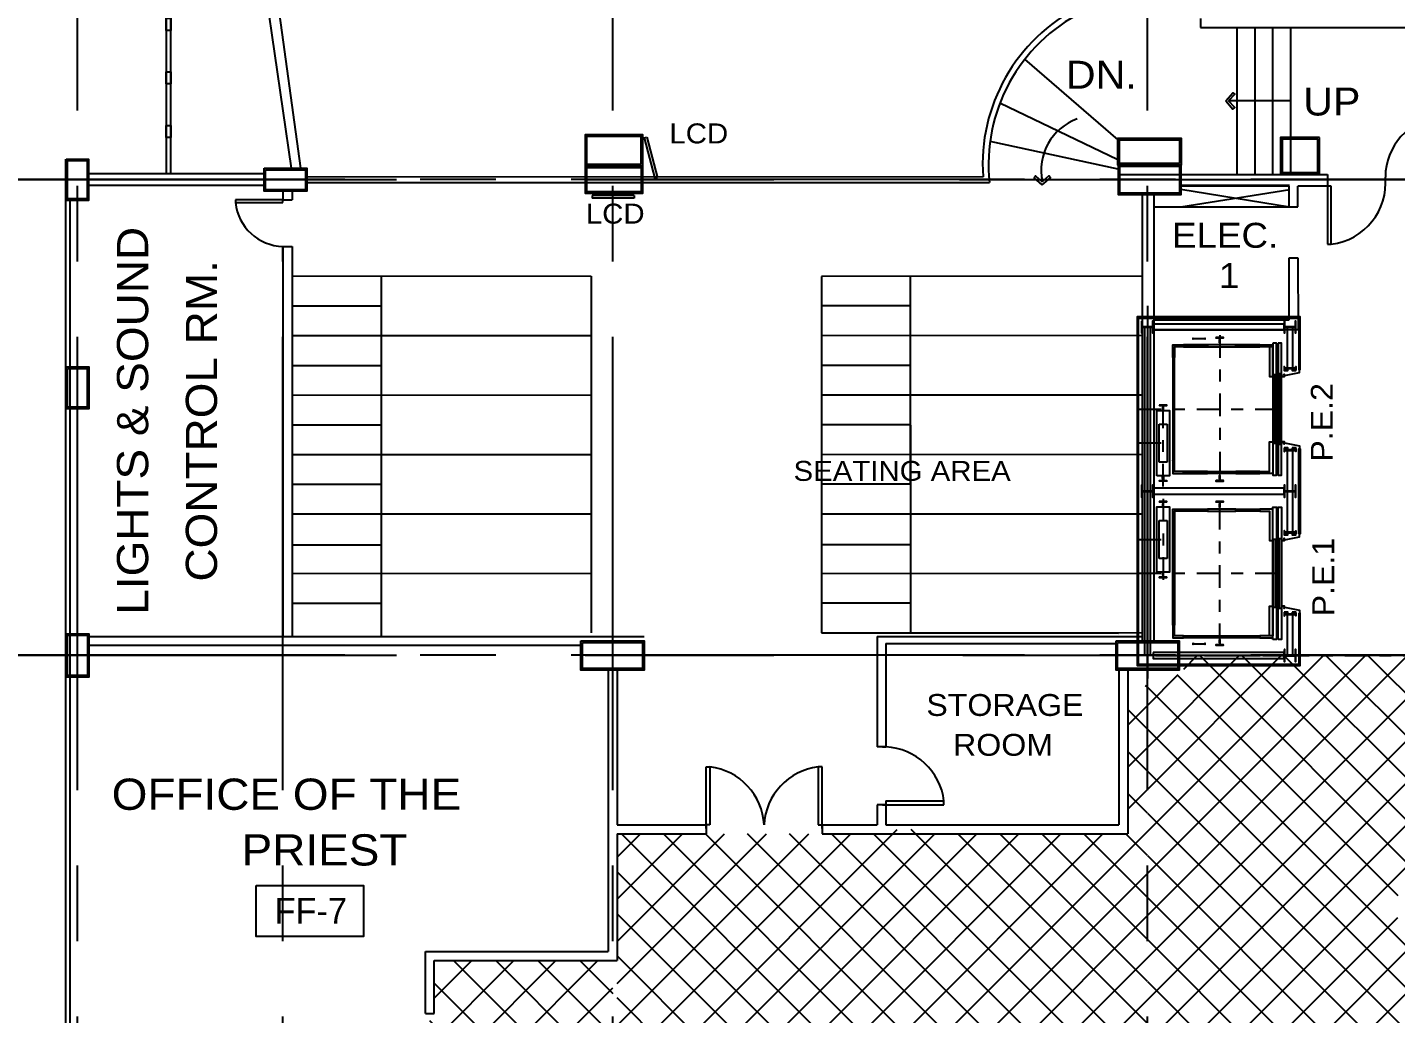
# Model space of a CAD drawing. Header units: millimetres. Extents: x 2148 to 2681, y 758 to 986.
# Drawn here: x 2395.38 to 2406.89, y 943.96 to 952.25 of the extents above; entities that cross this region are included whole.
import ezdxf

# ---------------------------------------------------------------- set-up
doc = ezdxf.new("R2010")
doc.units = ezdxf.units.MM
doc.linetypes.add('ACAD_ISO02W100', pattern=[15, 12, -3])
doc.linetypes.add('CENTER2', pattern=[28.575, 19.05, -3.175, 3.175, -3.175])
for name, color, linetype in [('4', 4, 'Continuous'), ('ar elev', 2, 'Continuous'), ('cladding', 2, 'Continuous'), ('COLUMN', 7, 'Continuous'), ('D', 1, 'Continuous'), ('DR', 7, 'Continuous'), ('ELAYOUT', 4, 'Continuous'), ('FIXTURE', 1, 'Continuous'), ('HATCH', 8, 'Continuous'), ('S-COLS', 6, 'Continuous'), ('S_GRID LINES', 252, 'Continuous')]:
    doc.layers.add(name, color=color, linetype=linetype)
doc.styles.add('MMTX$0$ESMX$0$X-OPTA1D', font='x-opta1d')
pattern_1 = [(135, (82133.1097, 3047.26358), (-0.1767766953, -0.1767766953), []), (225, (82133.1097, 3047.26358), (0.1767766953, -0.1767766953), [])]

# ---------------------------------------------------------------- blocks, each defined once
blk = doc.blocks.new('elevf')
at = {"layer": 'ar elev', "color": 8, "linetype": 'CENTER2', "ltscale": 0.01}
for p, q in [((-79971.643, -1903.414), (-79971.643, -1904.641)), ((-79971.358, -1903.414), (-79971.358, -1903.699)), ((-79970.547, -1903.414), (-79970.547, -1903.699)), ((-79970.263, -1903.414), (-79970.263, -1904.641)), ((-79971.018, -1903.621), (-79971.725, -1903.621)), ((-79970.913, -1903.621), (-79970.198, -1903.621)), ((-79972.256, -1904.098), (-79971.031, -1904.098)), ((-79969.64, -1904.098), (-79970.893, -1904.098))]:
    blk.add_line(p, q, dxfattribs=at)
at = {"layer": 'ar elev', "color": 8}
for p, q in [((-79972.228, -1903.873), (-79972.244, -1903.873)), ((-79972.236, -1903.871), (-79972.238, -1903.872)), ((-79972.238, -1903.872), (-79972.238, -1903.875)), ((-79972.238, -1903.875), (-79972.234, -1903.875)), ((-79972.236, -1903.865), (-79972.236, -1903.981)), ((-79972.234, -1903.872), (-79972.236, -1903.871)), ((-79972.234, -1903.873), (-79972.234, -1903.872)), ((-79972.234, -1903.875), (-79972.234, -1903.873)), ((-79969.663, -1903.873), (-79969.677, -1903.873)), ((-79969.67, -1903.871), (-79969.672, -1903.872)), ((-79969.672, -1903.872), (-79969.672, -1903.875)), ((-79969.672, -1903.875), (-79969.669, -1903.875)), ((-79969.67, -1903.865), (-79969.67, -1903.981)), ((-79969.669, -1903.872), (-79969.67, -1903.871)), ((-79969.668, -1903.873), (-79969.669, -1903.872)), ((-79969.669, -1903.875), (-79969.668, -1903.873)), ((-79972.228, -1903.973), (-79972.244, -1903.973)), ((-79972.236, -1903.971), (-79972.238, -1903.971)), ((-79972.238, -1903.971), (-79972.238, -1903.974)), ((-79972.238, -1903.974), (-79972.236, -1903.975)), ((-79972.234, -1903.971), (-79972.236, -1903.971)), ((-79972.236, -1903.975), (-79972.234, -1903.974)), ((-79972.234, -1903.973), (-79972.234, -1903.971)), ((-79972.234, -1903.974), (-79972.234, -1903.973)), ((-79969.663, -1903.973), (-79969.677, -1903.973)), ((-79969.67, -1903.971), (-79969.672, -1903.971)), ((-79969.672, -1903.971), (-79969.672, -1903.974)), ((-79969.672, -1903.974), (-79969.67, -1903.975)), ((-79969.669, -1903.971), (-79969.67, -1903.971)), ((-79969.67, -1903.975), (-79969.669, -1903.974)), ((-79969.668, -1903.973), (-79969.669, -1903.971)), ((-79969.669, -1903.974), (-79969.668, -1903.973))]:
    blk.add_line(p, q, dxfattribs=at)
at = {"layer": 'ar elev'}
for points in [[(-79971.977, -1904.763), (-79972.409, -1904.763), (-79972.409, -1903.414), (-79969.497, -1903.414), (-79969.497, -1904.763), (-79969.929, -1904.763), (-79969.929, -1904.774), (-79969.487, -1904.774), (-79969.487, -1903.404), (-79972.419, -1903.404), (-79972.419, -1904.774), (-79971.977, -1904.774)], [(-79970.944, -1903.445), (-79970.903, -1903.445), (-79970.903, -1903.439), (-79971.003, -1903.439), (-79971.003, -1903.445), (-79970.961, -1903.445), (-79970.958, -1903.446), (-79970.956, -1903.448), (-79970.955, -1903.451), (-79970.955, -1903.526), (-79970.956, -1903.529), (-79970.958, -1903.532), (-79970.961, -1903.533), (-79971.003, -1903.533), (-79971.003, -1903.539), (-79970.903, -1903.539), (-79970.903, -1903.533), (-79970.944, -1903.533), (-79970.948, -1903.532), (-79970.95, -1903.529), (-79970.951, -1903.526), (-79970.951, -1903.451), (-79970.95, -1903.448), (-79970.948, -1903.446)], [(-79970.95, -1903.529), (-79970.951, -1903.526), (-79970.951, -1903.451), (-79970.95, -1903.448), (-79970.948, -1903.446), (-79970.944, -1903.445), (-79970.903, -1903.445), (-79970.903, -1903.439), (-79971.003, -1903.439), (-79971.003, -1903.445), (-79970.961, -1903.445), (-79970.958, -1903.446), (-79970.956, -1903.448), (-79970.955, -1903.451), (-79970.955, -1903.526), (-79970.956, -1903.529), (-79970.958, -1903.532), (-79970.961, -1903.533), (-79971.003, -1903.533), (-79971.003, -1903.539), (-79970.903, -1903.539), (-79970.903, -1903.533), (-79970.944, -1903.533), (-79970.948, -1903.532)], [(-79969.522, -1903.439), (-79969.622, -1903.439), (-79969.622, -1903.445), (-79969.581, -1903.445), (-79969.578, -1903.446), (-79969.575, -1903.448), (-79969.574, -1903.451), (-79969.574, -1903.526), (-79969.575, -1903.529), (-79969.578, -1903.532), (-79969.581, -1903.533), (-79969.622, -1903.533), (-79969.622, -1903.539), (-79969.522, -1903.539), (-79969.522, -1903.533), (-79969.564, -1903.533), (-79969.567, -1903.532), (-79969.569, -1903.529), (-79969.571, -1903.526), (-79969.571, -1903.451), (-79969.569, -1903.448), (-79969.567, -1903.446), (-79969.564, -1903.445), (-79969.522, -1903.445)], [(-79971.633, -1903.569), (-79971.084, -1903.569), (-79971.084, -1903.674), (-79971.633, -1903.674)], [(-79970.823, -1903.569), (-79970.273, -1903.569), (-79970.273, -1903.674), (-79970.823, -1903.674)], [(-79971.212, -1903.702), (-79971.208, -1903.702), (-79971.208, -1903.702), (-79971.212, -1903.702)], [(-79970.695, -1903.702), (-79970.698, -1903.702), (-79970.698, -1903.702), (-79970.695, -1903.702)], [(-79972.184, -1903.995), (-79972.168, -1903.995), (-79972.168, -1904.233), (-79972.184, -1904.233)], [(-79971.103, -1903.995), (-79971.119, -1903.995), (-79971.119, -1904.233), (-79971.103, -1904.233)], [(-79970.803, -1903.995), (-79970.787, -1903.995), (-79970.787, -1904.233), (-79970.803, -1904.233)], [(-79969.723, -1903.995), (-79969.738, -1903.995), (-79969.738, -1904.233), (-79969.723, -1904.233)], [(-79972.168, -1904.434), (-79972.184, -1904.434), (-79972.184, -1904.544), (-79972.168, -1904.544)], [(-79969.738, -1904.434), (-79969.723, -1904.434), (-79969.723, -1904.544), (-79969.738, -1904.544)], [(-79972.199, -1904.544), (-79971.088, -1904.544), (-79971.088, -1904.574), (-79972.199, -1904.574)], [(-79972.168, -1904.516), (-79971.919, -1904.516), (-79971.919, -1904.544), (-79972.168, -1904.544)], [(-79971.931, -1904.546), (-79971.356, -1904.546), (-79971.356, -1904.563), (-79971.931, -1904.563)], [(-79969.708, -1904.544), (-79970.818, -1904.544), (-79970.818, -1904.574), (-79969.708, -1904.574)], [(-79969.975, -1904.546), (-79970.55, -1904.546), (-79970.55, -1904.563), (-79969.975, -1904.563)], [(-79969.738, -1904.516), (-79969.988, -1904.516), (-79969.988, -1904.544), (-79969.738, -1904.544)], [(-79972.284, -1904.639), (-79972.384, -1904.639), (-79972.384, -1904.645), (-79972.343, -1904.645), (-79972.339, -1904.646), (-79972.337, -1904.648), (-79972.336, -1904.651), (-79972.336, -1904.726), (-79972.337, -1904.73), (-79972.339, -1904.732), (-79972.343, -1904.733), (-79972.384, -1904.733), (-79972.384, -1904.738), (-79972.284, -1904.738), (-79972.284, -1904.733), (-79972.326, -1904.733), (-79972.329, -1904.732), (-79972.331, -1904.73), (-79972.332, -1904.726), (-79972.332, -1904.651), (-79972.331, -1904.648), (-79972.329, -1904.646), (-79972.326, -1904.645), (-79972.284, -1904.645)], [(-79971.969, -1904.639), (-79972.001, -1904.639), (-79972.001, -1904.639), (-79972.001, -1904.641), (-79971.999, -1904.642), (-79971.976, -1904.642), (-79971.972, -1904.643), (-79971.972, -1904.646), (-79971.972, -1904.669), (-79971.971, -1904.671), (-79971.969, -1904.671), (-79971.969, -1904.671)], [(-79971.985, -1904.642), (-79971.99, -1904.642), (-79971.99, -1904.736), (-79971.985, -1904.736)], [(-79971.939, -1904.598), (-79971.349, -1904.598), (-79971.349, -1904.614), (-79971.939, -1904.614)], [(-79971.92, -1904.616), (-79971.934, -1904.616), (-79971.936, -1904.617), (-79971.936, -1904.618), (-79971.936, -1904.621), (-79971.935, -1904.621), (-79971.935, -1904.618), (-79971.919, -1904.618), (-79971.919, -1904.64), (-79971.935, -1904.64), (-79971.935, -1904.636), (-79971.936, -1904.636), (-79971.936, -1904.639), (-79971.936, -1904.641), (-79971.934, -1904.641), (-79971.92, -1904.641), (-79971.919, -1904.641), (-79971.919, -1904.639), (-79971.919, -1904.618), (-79971.919, -1904.617)], [(-79971.351, -1904.617), (-79971.353, -1904.616), (-79971.367, -1904.616), (-79971.368, -1904.617), (-79971.368, -1904.618), (-79971.368, -1904.639), (-79971.368, -1904.641), (-79971.367, -1904.641), (-79971.353, -1904.641), (-79971.351, -1904.641), (-79971.351, -1904.636), (-79971.352, -1904.636), (-79971.352, -1904.64), (-79971.368, -1904.64), (-79971.368, -1904.618), (-79971.352, -1904.618), (-79971.352, -1904.621), (-79971.351, -1904.621)], [(-79971.286, -1904.639), (-79971.286, -1904.639), (-79971.318, -1904.639), (-79971.318, -1904.671), (-79971.318, -1904.671), (-79971.316, -1904.671), (-79971.315, -1904.669), (-79971.315, -1904.646), (-79971.314, -1904.643), (-79971.311, -1904.642), (-79971.288, -1904.642), (-79971.286, -1904.641)], [(-79971.297, -1904.642), (-79971.302, -1904.642), (-79971.302, -1904.736), (-79971.297, -1904.736)], [(-79970.944, -1904.645), (-79970.903, -1904.645), (-79970.903, -1904.639), (-79971.003, -1904.639), (-79971.003, -1904.645), (-79970.961, -1904.645), (-79970.958, -1904.646), (-79970.956, -1904.648), (-79970.955, -1904.651), (-79970.955, -1904.726), (-79970.956, -1904.73), (-79970.958, -1904.732), (-79970.961, -1904.733), (-79971.003, -1904.733), (-79971.003, -1904.738), (-79970.903, -1904.738), (-79970.903, -1904.733), (-79970.944, -1904.733), (-79970.948, -1904.732), (-79970.95, -1904.73), (-79970.951, -1904.726), (-79970.951, -1904.651), (-79970.95, -1904.648), (-79970.948, -1904.646)], [(-79970.588, -1904.639), (-79970.62, -1904.639), (-79970.62, -1904.639), (-79970.62, -1904.641), (-79970.618, -1904.642), (-79970.595, -1904.642), (-79970.592, -1904.643), (-79970.59, -1904.646), (-79970.59, -1904.669), (-79970.59, -1904.671), (-79970.589, -1904.671), (-79970.588, -1904.671)], [(-79970.604, -1904.642), (-79970.609, -1904.642), (-79970.609, -1904.736), (-79970.604, -1904.736)], [(-79969.967, -1904.598), (-79970.558, -1904.598), (-79970.558, -1904.614), (-79969.967, -1904.614)], [(-79970.537, -1904.618), (-79970.539, -1904.616), (-79970.554, -1904.616), (-79970.555, -1904.618), (-79970.555, -1904.621), (-79970.554, -1904.621), (-79970.554, -1904.618), (-79970.539, -1904.618), (-79970.539, -1904.64), (-79970.554, -1904.64), (-79970.554, -1904.636), (-79970.555, -1904.636), (-79970.555, -1904.639), (-79970.554, -1904.641), (-79970.554, -1904.641), (-79970.539, -1904.641), (-79970.538, -1904.641), (-79970.537, -1904.639)], [(-79969.97, -1904.617), (-79969.972, -1904.616), (-79969.986, -1904.616), (-79969.988, -1904.617), (-79969.988, -1904.618), (-79969.988, -1904.639), (-79969.988, -1904.641), (-79969.986, -1904.641), (-79969.972, -1904.641), (-79969.97, -1904.641), (-79969.97, -1904.636), (-79969.971, -1904.636), (-79969.971, -1904.64), (-79969.987, -1904.64), (-79969.987, -1904.618), (-79969.971, -1904.618), (-79969.971, -1904.621), (-79969.97, -1904.621)], [(-79969.931, -1904.642), (-79969.907, -1904.642), (-79969.906, -1904.641), (-79969.905, -1904.639), (-79969.905, -1904.639), (-79969.938, -1904.639), (-79969.938, -1904.671), (-79969.937, -1904.671), (-79969.935, -1904.671), (-79969.935, -1904.669), (-79969.935, -1904.646), (-79969.933, -1904.643)], [(-79969.917, -1904.642), (-79969.921, -1904.642), (-79969.921, -1904.736), (-79969.917, -1904.736)], [(-79969.522, -1904.639), (-79969.622, -1904.639), (-79969.622, -1904.645), (-79969.581, -1904.645), (-79969.578, -1904.646), (-79969.575, -1904.648), (-79969.574, -1904.651), (-79969.574, -1904.726), (-79969.575, -1904.73), (-79969.578, -1904.732), (-79969.581, -1904.733), (-79969.622, -1904.733), (-79969.622, -1904.738), (-79969.522, -1904.738), (-79969.522, -1904.733), (-79969.564, -1904.733), (-79969.567, -1904.732), (-79969.569, -1904.73), (-79969.571, -1904.726), (-79969.571, -1904.651), (-79969.569, -1904.648), (-79969.567, -1904.646), (-79969.564, -1904.645), (-79969.522, -1904.645)], [(-79971.969, -1904.706), (-79971.971, -1904.706), (-79971.972, -1904.708), (-79971.972, -1904.731), (-79971.972, -1904.735), (-79971.976, -1904.736), (-79972.001, -1904.736), (-79972.001, -1904.738), (-79972.001, -1904.738), (-79971.969, -1904.738)], [(-79971.314, -1904.735), (-79971.315, -1904.731), (-79971.315, -1904.708), (-79971.316, -1904.706), (-79971.318, -1904.706), (-79971.318, -1904.706), (-79971.318, -1904.738), (-79971.286, -1904.738), (-79971.286, -1904.738), (-79971.286, -1904.736), (-79971.288, -1904.736), (-79971.311, -1904.736)], [(-79971.31, -1904.763), (-79970.596, -1904.763), (-79970.596, -1904.774), (-79971.31, -1904.774)], [(-79970.588, -1904.706), (-79970.59, -1904.706), (-79970.59, -1904.731), (-79970.592, -1904.735), (-79970.595, -1904.736), (-79970.62, -1904.736), (-79970.62, -1904.738), (-79970.588, -1904.738)], [(-79969.935, -1904.731), (-79969.935, -1904.708), (-79969.935, -1904.706), (-79969.937, -1904.706), (-79969.938, -1904.706), (-79969.938, -1904.738), (-79969.905, -1904.738), (-79969.905, -1904.738), (-79969.906, -1904.736), (-79969.907, -1904.736), (-79969.931, -1904.736), (-79969.933, -1904.735)]]:
    blk.add_lwpolyline(points, close=True, dxfattribs=at)
at = {"layer": 'ar elev', "color": 3}
for points in [[(-79972.309, -1903.539), (-79972.359, -1903.539), (-79972.359, -1904.639), (-79972.309, -1904.639)], [(-79970.955, -1903.464), (-79972.332, -1903.464), (-79972.332, -1903.514), (-79970.955, -1903.514)], [(-79970.928, -1903.539), (-79970.978, -1903.539), (-79970.978, -1904.639), (-79970.928, -1904.639)], [(-79969.574, -1903.464), (-79970.951, -1903.464), (-79970.951, -1903.514), (-79969.574, -1903.514)], [(-79969.547, -1903.539), (-79969.597, -1903.539), (-79969.597, -1904.639), (-79969.547, -1904.639)], [(-79971.99, -1904.664), (-79972.332, -1904.664), (-79972.332, -1904.713), (-79971.99, -1904.713)], [(-79970.955, -1904.664), (-79971.297, -1904.664), (-79971.297, -1904.713), (-79970.955, -1904.713)], [(-79970.609, -1904.664), (-79970.951, -1904.664), (-79970.951, -1904.713), (-79970.609, -1904.713)], [(-79969.574, -1904.664), (-79969.917, -1904.664), (-79969.917, -1904.713), (-79969.574, -1904.713)]]:
    blk.add_lwpolyline(points, close=True, dxfattribs=at)
at = {"layer": 'ar elev', "color": 8}
for points in [[(-79971.658, -1903.619), (-79971.669, -1903.619), (-79971.672, -1903.618), (-79971.672, -1903.616), (-79971.674, -1903.592), (-79971.675, -1903.59), (-79971.676, -1903.589), (-79971.678, -1903.589), (-79971.678, -1903.653), (-79971.676, -1903.653), (-79971.675, -1903.652), (-79971.674, -1903.651), (-79971.672, -1903.628), (-79971.672, -1903.625), (-79971.669, -1903.624), (-79971.658, -1903.624), (-79971.656, -1903.625), (-79971.634, -1903.625), (-79971.633, -1903.625), (-79971.633, -1903.618), (-79971.634, -1903.617), (-79971.656, -1903.617)], [(-79971.039, -1903.589), (-79971.041, -1903.589), (-79971.042, -1903.59), (-79971.043, -1903.592), (-79971.045, -1903.616), (-79971.046, -1903.618), (-79971.048, -1903.619), (-79971.059, -1903.619), (-79971.061, -1903.617), (-79971.083, -1903.617), (-79971.084, -1903.618), (-79971.084, -1903.625), (-79971.061, -1903.625), (-79971.059, -1903.624), (-79971.048, -1903.624), (-79971.046, -1903.625), (-79971.045, -1903.628), (-79971.043, -1903.651), (-79971.042, -1903.652), (-79971.041, -1903.653), (-79971.039, -1903.653)], [(-79970.867, -1903.589), (-79970.865, -1903.589), (-79970.864, -1903.59), (-79970.863, -1903.592), (-79970.862, -1903.616), (-79970.861, -1903.618), (-79970.858, -1903.619), (-79970.848, -1903.619), (-79970.845, -1903.617), (-79970.823, -1903.617), (-79970.823, -1903.618), (-79970.823, -1903.625), (-79970.823, -1903.625), (-79970.845, -1903.625), (-79970.848, -1903.624), (-79970.858, -1903.624), (-79970.861, -1903.625), (-79970.862, -1903.628), (-79970.863, -1903.651), (-79970.864, -1903.652), (-79970.865, -1903.653), (-79970.867, -1903.653)], [(-79970.229, -1903.589), (-79970.23, -1903.589), (-79970.232, -1903.59), (-79970.232, -1903.592), (-79970.233, -1903.616), (-79970.235, -1903.618), (-79970.237, -1903.619), (-79970.248, -1903.619), (-79970.25, -1903.617), (-79970.272, -1903.617), (-79970.273, -1903.618), (-79970.273, -1903.625), (-79970.272, -1903.625), (-79970.25, -1903.625), (-79970.248, -1903.624), (-79970.237, -1903.624), (-79970.235, -1903.625), (-79970.233, -1903.628), (-79970.232, -1903.651), (-79970.232, -1903.652), (-79970.23, -1903.653), (-79970.229, -1903.653)], [(-79972.078, -1903.702), (-79971.208, -1903.702), (-79971.208, -1903.716), (-79972.078, -1903.716)], [(-79972.078, -1903.706), (-79971.208, -1903.706), (-79971.208, -1903.712), (-79972.078, -1903.712)], [(-79969.828, -1903.702), (-79970.698, -1903.702), (-79970.698, -1903.716), (-79969.828, -1903.716)], [(-79969.828, -1903.706), (-79970.698, -1903.706), (-79970.698, -1903.712), (-79969.828, -1903.712)], [(-79972.184, -1903.794), (-79972.168, -1903.794), (-79972.168, -1903.995), (-79972.184, -1903.995)], [(-79972.179, -1903.794), (-79972.174, -1903.794), (-79972.174, -1903.995), (-79972.179, -1903.995)], [(-79971.119, -1903.794), (-79971.103, -1903.794), (-79971.103, -1903.995), (-79971.119, -1903.995)], [(-79971.113, -1903.794), (-79971.109, -1903.794), (-79971.109, -1903.995), (-79971.113, -1903.995)], [(-79970.787, -1903.794), (-79970.803, -1903.794), (-79970.803, -1903.995), (-79970.787, -1903.995)], [(-79970.793, -1903.794), (-79970.798, -1903.794), (-79970.798, -1903.995), (-79970.793, -1903.995)], [(-79969.723, -1903.794), (-79969.738, -1903.794), (-79969.738, -1903.995), (-79969.723, -1903.995)], [(-79969.727, -1903.794), (-79969.733, -1903.794), (-79969.733, -1903.995), (-79969.727, -1903.995)], [(-79972.203, -1904.094), (-79972.204, -1904.094), (-79972.226, -1904.094), (-79972.226, -1904.094), (-79972.228, -1904.095), (-79972.239, -1904.095), (-79972.241, -1904.094), (-79972.242, -1904.092), (-79972.244, -1904.068), (-79972.245, -1904.066), (-79972.248, -1904.066), (-79972.248, -1904.13), (-79972.246, -1904.13), (-79972.245, -1904.129), (-79972.244, -1904.128), (-79972.242, -1904.104), (-79972.241, -1904.102), (-79972.239, -1904.1), (-79972.228, -1904.1), (-79972.226, -1904.102), (-79972.218, -1904.102), (-79972.204, -1904.102), (-79972.203, -1904.102)], [(-79971.039, -1904.066), (-79971.041, -1904.066), (-79971.042, -1904.066), (-79971.043, -1904.068), (-79971.045, -1904.092), (-79971.046, -1904.094), (-79971.048, -1904.095), (-79971.059, -1904.095), (-79971.061, -1904.094), (-79971.069, -1904.094), (-79971.083, -1904.094), (-79971.084, -1904.094), (-79971.084, -1904.102), (-79971.083, -1904.102), (-79971.061, -1904.102), (-79971.059, -1904.1), (-79971.048, -1904.1), (-79971.046, -1904.102), (-79971.045, -1904.104), (-79971.043, -1904.128), (-79971.042, -1904.129), (-79971.041, -1904.13), (-79971.039, -1904.13)], [(-79970.863, -1904.068), (-79970.864, -1904.066), (-79970.867, -1904.066), (-79970.867, -1904.13), (-79970.865, -1904.13), (-79970.863, -1904.128), (-79970.862, -1904.104), (-79970.861, -1904.102), (-79970.858, -1904.1), (-79970.847, -1904.1), (-79970.845, -1904.102), (-79970.837, -1904.102), (-79970.823, -1904.102), (-79970.823, -1904.102), (-79970.823, -1904.094), (-79970.823, -1904.094), (-79970.845, -1904.094), (-79970.845, -1904.094), (-79970.847, -1904.095), (-79970.858, -1904.095), (-79970.861, -1904.094), (-79970.862, -1904.092)], [(-79969.659, -1904.066), (-79969.66, -1904.066), (-79969.662, -1904.066), (-79969.663, -1904.068), (-79969.663, -1904.092), (-79969.665, -1904.094), (-79969.667, -1904.095), (-79969.678, -1904.095), (-79969.68, -1904.094), (-79969.687, -1904.094), (-79969.702, -1904.094), (-79969.703, -1904.094), (-79969.703, -1904.102), (-79969.702, -1904.102), (-79969.68, -1904.102), (-79969.678, -1904.1), (-79969.667, -1904.1), (-79969.665, -1904.102), (-79969.663, -1904.104), (-79969.663, -1904.128), (-79969.662, -1904.129), (-79969.66, -1904.13), (-79969.659, -1904.13)], [(-79972.184, -1904.233), (-79972.168, -1904.233), (-79972.168, -1904.434), (-79972.184, -1904.434)], [(-79972.179, -1904.233), (-79972.174, -1904.233), (-79972.174, -1904.434), (-79972.179, -1904.434)], [(-79971.119, -1904.233), (-79971.103, -1904.233), (-79971.103, -1904.434), (-79971.119, -1904.434)], [(-79971.113, -1904.233), (-79971.109, -1904.233), (-79971.109, -1904.434), (-79971.113, -1904.434)], [(-79970.787, -1904.233), (-79970.803, -1904.233), (-79970.803, -1904.434), (-79970.787, -1904.434)], [(-79970.793, -1904.233), (-79970.798, -1904.233), (-79970.798, -1904.434), (-79970.793, -1904.434)], [(-79969.723, -1904.233), (-79969.738, -1904.233), (-79969.738, -1904.434), (-79969.723, -1904.434)], [(-79969.727, -1904.233), (-79969.733, -1904.233), (-79969.733, -1904.434), (-79969.727, -1904.434)]]:
    blk.add_lwpolyline(points, close=True, dxfattribs=at)
at = {"layer": 'ar elev', "linetype": 'ACAD_ISO02W100', "ltscale": 0.3}
for points in [[(-79971.519, -1903.589), (-79971.198, -1903.589), (-79971.198, -1903.655), (-79971.519, -1903.655)], [(-79970.708, -1903.589), (-79970.388, -1903.589), (-79970.388, -1903.655), (-79970.708, -1903.655)]]:
    blk.add_lwpolyline(points, close=True, dxfattribs=at)
at = {"layer": 'ar elev'}
for points in [[(-79972.078, -1903.716), (-79972.078, -1903.702), (-79972.184, -1903.702), (-79972.184, -1903.794), (-79972.168, -1903.794), (-79972.168, -1903.716), (-79972.078, -1903.716)], [(-79971.208, -1903.716), (-79971.208, -1903.702), (-79971.103, -1903.702), (-79971.103, -1903.794), (-79971.119, -1903.794), (-79971.119, -1903.716), (-79971.208, -1903.716)], [(-79970.698, -1903.716), (-79970.698, -1903.702), (-79970.803, -1903.702), (-79970.803, -1903.794), (-79970.787, -1903.794), (-79970.787, -1903.716), (-79970.698, -1903.716)], [(-79969.828, -1903.716), (-79969.828, -1903.702), (-79969.723, -1903.702), (-79969.723, -1903.794), (-79969.738, -1903.794), (-79969.738, -1903.716), (-79969.828, -1903.716)], [(-79971.103, -1904.434), (-79971.119, -1904.434), (-79971.119, -1904.516), (-79971.368, -1904.516), (-79971.368, -1904.544), (-79971.103, -1904.544), (-79971.103, -1904.434)], [(-79970.803, -1904.434), (-79970.787, -1904.434), (-79970.787, -1904.516), (-79970.538, -1904.516), (-79970.538, -1904.544), (-79970.803, -1904.544), (-79970.803, -1904.434)], [(-79972.199, -1904.589), (-79971.088, -1904.589), (-79971.088, -1904.616), (-79972.199, -1904.616), (-79972.199, -1904.589)], [(-79971.927, -1904.641), (-79971.952, -1904.769), (-79971.977, -1904.769)], [(-79971.36, -1904.641), (-79971.335, -1904.769), (-79971.31, -1904.769)], [(-79969.708, -1904.589), (-79970.818, -1904.589), (-79970.818, -1904.616), (-79969.708, -1904.616), (-79969.708, -1904.589)], [(-79970.547, -1904.641), (-79970.572, -1904.769), (-79970.596, -1904.769)], [(-79969.979, -1904.641), (-79969.954, -1904.769), (-79969.929, -1904.769)]]:
    blk.add_lwpolyline(points, dxfattribs=at)

msp = doc.modelspace()

# ---------------------------------------------------------------- hatches: boundary and pattern name
at = {"layer": 'D', "ltscale": 0.5}
h = msp.add_hatch(dxfattribs=at)
h.set_pattern_fill('NET', color=8, scale=2, angle=135, style=0)
h.set_pattern_definition(pattern_1)
h.paths.add_polyline_path([(2405.104493, 946.9688955), (2405.104493, 946.808821), (2404.7989709, 946.808821), (2404.7989709, 943.2060611), (2409.2989709, 943.2060611), (2409.2989709, 946.729311), (2409.2610615, 946.729311), (2409.2610615, 946.808821), (2408.998525, 946.808821), (2408.998525, 946.9688955)])
h.paths.add_polyline_path([(2407.8074366, 945.0870636), (2407.8074366, 944.6600317), (2406.9052778, 944.6600317), (2406.9052778, 945.0870636)], flags=16)
h.paths.add_polyline_path([(2406.9148672, 945.0368187), (2407.8122527, 945.0368187), (2407.8122527, 944.71376), (2406.9148672, 944.71376)], flags=24)
h = msp.add_hatch(dxfattribs=at)
h.set_pattern_fill('NET', color=8, scale=2, angle=135, style=0)
h.set_pattern_definition(pattern_1)
h.paths.add_polyline_path([(2404.558657, 943.2060611), (2404.558657, 943.209311), (2404.7989709, 943.209311), (2404.7989709, 946.7180513), (2404.633657, 946.7180513), (2404.633657, 945.469311), (2403.004268, 945.469311), (2403.004268, 945.506811), (2402.516768, 945.506811), (2402.516768, 945.469311), (2400.3401223, 945.469311), (2400.3401223, 944.0029867), (2400.3043609, 944.0029867), (2400.3043609, 943.5154867), (2400.3401223, 943.5154867), (2400.3401223, 943.2109359), (2400.538657, 943.2109359), (2400.538657, 943.2060611)])
h = msp.add_hatch(dxfattribs=at)
h.set_pattern_fill('NET', color=8, scale=2, angle=135, style=0)
h.set_pattern_definition(pattern_1)
h.paths.add_polyline_path([(2398.8027964, 944.4046517), (2398.8027964, 943.9580273), (2398.7652964, 943.9580273), (2398.7583417, 943.4705273), (2398.8027964, 943.4705273), (2398.8027964, 942.9868323), (2399.4005949, 942.9870945, -0.3655708591), (2399.8555896, 943.4744872), (2399.8880896, 943.4744872), (2399.8880896, 942.9873155), (2400.058657, 942.9874425), (2400.058657, 943.2109359), (2400.3043609, 943.2109359), (2400.3043609, 944.4046517)])

# ---------------------------------------------------------------- linework, layer by layer
at = {"ltscale": 0.5}
msp.add_lwpolyline([(2397.306198, 945.0344983), (2398.2083568, 945.0344983), (2398.2083568, 944.6074664), (2397.306198, 944.6074664)], close=True, dxfattribs=at)
at = {"layer": '4', "color": 4, "lineweight": -3, "ltscale": 0.05}
for p, q in [((2405.9908245, 950.9147757, 0), (2405.0833121, 950.9147757, 0)), ((2406.0658245, 950.7414592, 0), (2406.0658245, 950.9147757, 0)), ((2406.3127925, 950.9147757, 0), (2406.0658245, 950.9147757, 0)), ((2405.9908245, 950.7414592, 0), (2406.0658245, 950.7414592, 0)), ((2405.9908245, 950.3132565, 0), (2406.0658245, 950.3132565, 0)), ((2406.0658245, 950.3132565, 0), (2406.0676638, 949.7082809, 0))]:
    msp.add_line(p, q, dxfattribs=at)
at = {"layer": 'cladding'}
for p, q in [((2405.5522841, 952.2489351, 0), (2405.5522841, 951.0125515, 0)), ((2405.7022841, 952.2489351, 0), (2405.7022841, 951.0125515, 0)), ((2405.8522841, 952.2489351, 0), (2405.8522841, 951.0125515, 0)), ((2406.0022841, 952.2489351, 0), (2406.0022841, 951.0125515, 0)), ((2404.5523441, 951.3047321, 0), (2403.768853, 951.9823916, -0.0000001)), ((2404.5521302, 951.1375126, 0), (2403.5592703, 951.6132322, -0.0000001)), ((2400.5681797, 951.3212632, 0), (2400.5906308, 951.32719, 0)), ((2400.5681797, 951.3212632, 0), (2400.658359, 950.9796587, 0)), ((2400.5906308, 951.32719, 0), (2400.68081, 950.9855855, 0)), ((2404.5523441, 951.0574582, 0), (2403.4763773, 951.2899487, -0.0000001)), ((2400.658359, 950.9796587, 0), (2400.68081, 950.9855855, 0)), ((2400.6596625, 950.974721, 0), (2400.6597383, 950.9744337, 0)), ((2404.5523441, 950.9693114, 0), (2403.220209, 950.969311)), ((2397.5301806, 950.8730862, 0), (2397.5301806, 950.8015328, 0)), ((2397.6067547, 950.8730862, 0), (2397.6067547, 950.8015328, 0)), ((2397.5301806, 950.8015328, 0), (2397.1301806, 950.8015328, 0)), ((2397.1301806, 950.8015328, 0), (2397.1301806, 950.7765328, 0)), ((2397.1301806, 950.7765328, 0), (2397.5301806, 950.7765328, 0)), ((2397.5301806, 950.8015328, 0), (2397.6067547, 950.8015328, 0)), ((2397.5301806, 950.7765328, 0), (2397.5301806, 950.8015328, 0)), ((2400.1252643, 950.8380053, 0), (2400.1249671, 950.8380062, 0)), ((2400.1303711, 950.83799, 0), (2400.1303016, 950.8147699, 0)), ((2400.4836071, 950.8137121, 0), (2400.1303016, 950.8147699, 0)), ((2400.4836767, 950.8369322, 0), (2400.1303711, 950.83799, 0)), ((2400.4836767, 950.8369322, 0), (2400.4836071, 950.8137121, 0)), ((2397.5301806, 950.4067511, 0), (2397.5301806, 947.129801)), ((2397.5301806, 950.4067511, 0), (2397.6067547, 950.4067511, 0)), ((2397.6067547, 950.4067511, 0), (2397.6067547, 947.129801))]:
    msp.add_line(p, q, dxfattribs=at)
at = {"layer": 'cladding', "elevation": 0}
for points in [[(2396.5472443, 952.2248626), (2396.5472443, 952.3265274), (2396.5863547, 952.3265274), (2396.5863547, 952.2248626)], [(2396.5472443, 951.7748626), (2396.5472443, 951.8765274), (2396.5863547, 951.8765274), (2396.5863547, 951.7748626)], [(2396.5472443, 951.3248626), (2396.5472443, 951.4265274), (2396.5863547, 951.4265274), (2396.5863547, 951.3248626)]]:
    msp.add_lwpolyline(points, close=True, dxfattribs=at)
at = {"layer": 'COLUMN', "color": 4, "lineweight": -3, "ltscale": 0.05}
for p, q in [((2397.3362583, 952.8662554, 0), (2397.5989973, 951.0655357, 0)), ((2397.4545421, 952.6868083, 0), (2397.6768818, 951.0655357, 0)), ((2397.3715957, 951.0175602, 0), (2395.8962415, 951.0175602, 0)), ((2397.3715957, 950.9199736, 0), (2395.8962415, 950.9199736, 0))]:
    msp.add_line(p, q, dxfattribs=at)
at = {"layer": 'COLUMN'}
msp.add_line((2405.9934261, 950.9205764, 0), (2405.0816294, 950.9205764, 0), dxfattribs=at)
at = {"layer": 'COLUMN', "color": 2, "lineweight": -3, "ltscale": 0.05}
msp.add_line((2404.7989709, 949.9085189, 0), (2404.7989709, 946.7770066, 0), dxfattribs=at)
at = {"layer": 'COLUMN', "color": 4, "lineweight": -3, "ltscale": 0.05, "elevation": 0}
for points in [[(2395.7067765, 951.1435455), (2395.8962415, 951.1435455), (2395.8962415, 950.7950765), (2395.7067765, 950.7950765)], [(2400.073016, 951.084681), (2400.554581, 951.084681), (2400.554581, 950.853941), (2400.073016, 950.853941)], [(2397.3715957, 951.0655357), (2397.7311137, 951.0655357), (2397.7311137, 950.8730862), (2397.3715957, 950.8730862)], [(2395.7063872, 949.3953128), (2395.8966142, 949.3953128), (2395.8966142, 949.0437958), (2395.7063872, 949.0437958)], [(2395.7045222, 947.1515465), (2395.8984957, 947.1515465), (2395.8984957, 946.7870755), (2395.7045222, 946.7870755)], [(2400.036025, 947.092301), (2400.566993, 947.092301), (2400.566993, 946.846321), (2400.036025, 946.846321)], [(2404.536025, 947.092301), (2405.066993, 947.092301), (2405.066993, 946.846321), (2404.536025, 946.846321)]]:
    msp.add_lwpolyline(points, close=True, dxfattribs=at)
at = {"layer": 'COLUMN', "color": 2, "lineweight": -3, "ltscale": 0.05, "elevation": 0}
for points in [[(2395.7192765, 951.1310455), (2395.8837415, 951.1310455), (2395.8837415, 950.8075765), (2395.7192765, 950.8075765)], [(2397.3840957, 951.0530357), (2397.7186137, 951.0530357), (2397.7186137, 950.8855862), (2397.3840957, 950.8855862)], [(2400.085516, 951.072181), (2400.542081, 951.072181), (2400.542081, 950.866441), (2400.085516, 950.866441)], [(2395.7188872, 949.3828128), (2395.8841142, 949.3828128), (2395.8841142, 949.0562958), (2395.7188872, 949.0562958)], [(2395.7170222, 947.1390465), (2395.8859957, 947.1390465), (2395.8859957, 946.7995755), (2395.7170222, 946.7995755)], [(2400.048525, 947.079801), (2400.554493, 947.079801), (2400.554493, 946.858821), (2400.048525, 946.858821)], [(2404.548525, 947.079801), (2405.054493, 947.079801), (2405.054493, 946.858821), (2404.548525, 946.858821)]]:
    msp.add_lwpolyline(points, close=True, dxfattribs=at)
at = {"layer": 'COLUMN', "color": 4, "lineweight": -3, "ltscale": 0.05, "elevation": 0}
msp.add_lwpolyline([(2404.5523441, 951.0923014), (2404.5523441, 950.8463214), (2405.0833121, 950.8463214), (2405.0833121, 951.0923014), (2404.5523441, 951.0923014)], dxfattribs=at)
at = {"layer": 'D', "ltscale": 0.5}
for p, q in [((2405.9684298, 952.2489351, 0), (2405.9684298, 952.2503508, 0)), ((2406.4184298, 952.2489351, 0), (2406.4184298, 952.2503508, 0)), ((2406.8684298, 952.2489351, 0), (2406.8684298, 952.2503508, 0)), ((2397.7311137, 950.9971908, 0), (2403.4170805, 950.9946624, -0.0000001)), ((2397.7311137, 950.9471908, 0), (2403.4717075, 950.9446381, -0.0000001)), ((2397.6067547, 950.1602021), (2400.122682, 950.1591216)), ((2398.3551023, 950.1597562, 0), (2398.3551023, 947.6298549, 0)), ((2400.122682, 950.1589601, 0), (2400.1212492, 947.1587346, 0)), ((2402.0589954, 950.1570139, 0), (2402.0578015, 947.1583764, 0)), ((2404.7543852, 950.1583759, 0), (2402.0589954, 950.1570139, 0)), ((2402.8058537, 950.1567653, 0), (2402.8070466, 947.6587346, 0)), ((2404.7541464, 950.1583757, 0), (2404.7541464, 947.1587339, 0)), ((2397.6067547, 949.9086867, 0), (2398.3551023, 949.9083731)), ((2402.8057334, 949.9086867, 0), (2402.0589954, 949.9083731, 0)), ((2397.6067547, 949.6602021, 0), (2400.1224433, 949.6591217, 0)), ((2398.3551023, 949.6597562, 0), (2398.3551023, 947.1298549, 0)), ((2404.7543852, 949.6583759, 0), (2402.0589954, 949.6570139, 0)), ((2402.8058537, 949.6567653, 0), (2402.8070466, 947.1587346, 0)), ((2397.6067547, 949.4086867), (2398.3551023, 949.4083731, 0)), ((2402.8057334, 949.4086867, 0), (2402.0589954, 949.4083731, 0)), ((2397.6067547, 949.1602021, 0), (2400.1222045, 949.1591218, 0)), ((2404.754624, 949.158376, 0), (2402.0589954, 949.1570139, 0)), ((2397.6062772, 948.9086869), (2398.3551023, 948.9083732, 0)), ((2402.806211, 948.9086869, 0), (2402.0589954, 948.9083732, 0)), ((2397.6067547, 948.6602021, 0), (2400.1219657, 948.659122, 0)), ((2404.7548627, 948.6583761, 0), (2402.0589954, 948.6570139, 0)), ((2397.6060386, 948.4090452, 0), (2398.3551023, 948.4087313, 0)), ((2402.8064496, 948.4090452, 0), (2402.0589954, 948.4087313, 0)), ((2397.6067547, 948.1602021, 0), (2400.121727, 948.1591221, 0)), ((2404.7551015, 948.1583762, 0), (2402.0589954, 948.1570139, 0)), ((2397.6057959, 947.9008968, 0), (2398.3551023, 947.9005828, 0)), ((2402.8066922, 947.9008968, 0), (2402.0589954, 947.9005828, 0)), ((2397.6067547, 947.6602022, 0), (2400.1214882, 947.6591222, 0)), ((2404.7553403, 947.6583763, 0), (2402.0589954, 947.6570139, 0)), ((2397.6067547, 947.4086867), (2398.3551023, 947.4083731, 0)), ((2402.8057334, 947.4086867, 0), (2402.0589954, 947.4083731, 0)), ((2400.3043609, 947.1590947, 0), (2400.3080883, 947.1587346, 0)), ((2402.0578015, 947.1583764, 0), (2404.5574632, 947.157108)), ((2404.7555789, 947.1587346, 0), (2402.0589954, 947.1573721, 0))]:
    msp.add_line(p, q, dxfattribs=at)
at = {"layer": 'DR', "ltscale": 10}
for p, q in [((2396.5513547, 951.0175602, 0), (2396.5488167, 961.9183614, 0)), ((2396.5863547, 951.0175602, 0), (2396.5863547, 961.8812272, 0)), ((2396.5513547, 951.0175602), (2396.5513547, 961.0247394, 0)), ((2396.5863547, 951.0175602), (2396.5863547, 960.9855002, 0)), ((2395.7038826, 943.234795), (2395.7038826, 951.1435455, 0)), ((2406.3127921, 950.9147757, 0), (2406.3127921, 950.4272757, 0)), ((2406.3452921, 950.9147757, 0), (2406.3127921, 950.9147757, 0)), ((2406.3452921, 950.4272757, 0), (2406.3452921, 950.9147757, 0)), ((2395.7415355, 943.234795, 0), (2395.7415355, 950.7950765, 0)), ((2404.8543852, 950.7414592, 0), (2405.9908245, 950.7414592, 0)), ((2406.3127921, 950.4272757, 0), (2406.3452921, 950.4272757, 0)), ((2401.0881911, 945.544311), (2401.0881911, 946.031811)), ((2401.0881911, 946.031811), (2401.1206911, 946.031811)), ((2401.1206911, 946.031811), (2401.1206911, 945.544311)), ((2402.0631911, 946.031811), (2402.0306911, 946.031811)), ((2402.0306911, 946.031811), (2402.0306911, 945.544311)), ((2402.0631911, 945.544311), (2402.0631911, 946.031811)), ((2402.6012214, 945.745822), (2403.0887214, 945.745822)), ((2402.6012214, 945.745822), (2402.6012214, 945.713322)), ((2402.6012214, 945.713322), (2403.0887214, 945.713322)), ((2403.0887214, 945.713322), (2403.0887214, 945.745822)), ((2401.1206911, 945.544311), (2401.0881911, 945.544311)), ((2402.0306911, 945.544311), (2402.0631911, 945.544311))]:
    msp.add_line(p, q, dxfattribs=at)
at = {"layer": 'ELAYOUT', "ltscale": 10}
for p, q in [((2405.2464739, 952.3253508, 0), (2405.2464739, 952.2503508, 0)), ((2405.2464739, 952.2503508, 0), (2407.5641587, 952.2503508, 0)), ((2405.5301807, 952.2503508, 0), (2405.5301807, 952.2503508, 0)), ((2405.9908245, 950.7414592, 0), (2405.9908245, 950.9147757, 0)), ((2404.7543852, 950.8463214), (2404.7543852, 947.092301, 0)), ((2404.8543852, 950.8463214), (2404.8543852, 947.092301, 0)), ((2405.9908245, 949.7926791, 0), (2405.9908245, 950.3132565, 0)), ((2406.0676703, 949.7082809, 0), (2404.8481468, 949.7082809, 0)), ((2395.7038826, 947.129801, 0), (2395.7045222, 947.129801, 0)), ((2395.8984957, 947.129801, 0), (2400.566993, 947.129801, 0)), ((2402.5262214, 947.129801, 0), (2402.5262214, 946.200822, 0)), ((2402.5262214, 947.129801, 0), (2404.7543852, 947.129801, 0)), ((2402.6012214, 947.0712457, 0), (2402.6012214, 946.200822, 0)), ((2402.6012214, 947.0712457, 0), (2404.536025, 947.0712457, 0)), ((2395.7038826, 947.054801, 0), (2395.7045222, 947.054801, 0)), ((2395.8984957, 947.054801, 0), (2400.036025, 947.054801, 0)), ((2400.2651223, 946.846321), (2400.2651223, 944.4796517)), ((2400.3401223, 946.846321), (2400.3401223, 945.544311)), ((2404.558657, 946.846321), (2404.558657, 945.544311)), ((2404.633657, 946.846321), (2404.633657, 945.469311)), ((2402.6012214, 946.200822), (2402.5262214, 946.200822)), ((2402.570676, 946.200822), (2402.6012214, 946.200822)), ((2402.5262214, 945.713322), (2402.5262214, 945.544311)), ((2402.6012214, 945.713322), (2402.5262214, 945.713322)), ((2402.570676, 945.713322), (2402.6012214, 945.713322)), ((2402.6012214, 945.713322), (2402.6012214, 945.544311)), ((2400.3401223, 945.544311), (2401.0881911, 945.544311)), ((2400.3401223, 945.469311), (2400.3401223, 944.4046517)), ((2400.3401223, 945.469311), (2401.0881911, 945.469311)), ((2401.0881911, 945.5137656), (2401.0881911, 945.544311)), ((2401.0881911, 945.544311), (2401.0881911, 945.469311)), ((2402.0631911, 945.544311), (2402.5262214, 945.544311)), ((2402.0631911, 945.5137656), (2402.0631911, 945.544311)), ((2402.0631911, 945.544311), (2402.0631911, 945.469311)), ((2402.0631911, 945.469311), (2404.633657, 945.469311)), ((2402.6012214, 945.544311), (2404.558657, 945.544311)), ((2398.7277964, 943.9580273, 0), (2398.7277964, 944.4796517, 0)), ((2398.7277964, 944.4796517, 0), (2400.2651223, 944.4796517)), ((2398.8027964, 943.9580273, 0), (2398.8027964, 944.4046517, 0)), ((2398.8027964, 944.4046517, 0), (2400.3401223, 944.4046517)), ((2398.7277964, 943.9580273, 0), (2398.8027964, 943.9580273, 0))]:
    msp.add_line(p, q, dxfattribs=at)
at = {"layer": 'ELAYOUT', "linetype": 'ByBlock', "ltscale": 0.5}
for p, q in [((2404.5523441, 951.0125515, 0), (2406.3127925, 951.0125515, 0)), ((2406.3127925, 951.0123623, 0), (2406.3127925, 950.9145865, 0))]:
    msp.add_line(p, q, dxfattribs=at)
at = {"layer": 'FIXTURE', "linetype": 'ByBlock', "ltscale": 0.5}
msp.add_line((2406.0022841, 951.6319618, -0.0000001), (2405.4827243, 951.6319618, -0.0000001), dxfattribs=at)
for centre, radius, start, end in [((2404.8966136, 951.0980555, -0.0000001), 1.4831413, 116.87476113, 183.99317124), ((2404.8966136, 951.0980555, -0.0000001), 1.4331413, 116.66970883, 186.14082065), ((2404.3632067, 951.0508844, 0), 0.4566679, 109.58991711, 192.30898779)]:
    msp.add_arc(centre, radius, start, end, dxfattribs=at)
at = {"layer": 'HATCH', "linetype": 'CENTER2', "ltscale": 0.5}
for p, q in [((2427.058657, 950.969311), (2392.5518229, 950.969311)), ((2427.058657, 950.969311), (2392.5518229, 950.969311)), ((2427.058657, 946.969311), (2392.5518229, 946.969311))]:
    msp.add_line(p, q, dxfattribs=at)
at = {"layer": 'HATCH', "linetype": 'ByBlock', "ltscale": 0.5}
for p, q in [((2405.080073, 950.8909828, 0), (2405.9934261, 950.7414592, 0)), ((2405.0816294, 950.7414592, 0), (2405.9965421, 950.8877829, 0))]:
    msp.add_line(p, q, dxfattribs=at)
at = {"layer": 'HATCH', "color": 4, "lineweight": -3, "ltscale": 0.05}
msp.add_line((2404.850082, 949.7926791, 0), (2405.9908245, 949.7926791, 0), dxfattribs=at)
at = {"layer": 'HATCH', "linetype": 'CENTER2', "ltscale": 0.01}
for p, q in [((2404.8668852, 946.9679099, 0), (2405.9680501, 946.9679099, 0)), ((2404.9883751, 946.9688955, 0), (2409.1453953, 946.9688955, 0))]:
    msp.add_line(p, q, dxfattribs=at)
at = {"layer": 'HATCH', "color": 7, "linetype": 'ByBlock', "ltscale": 0.5}
for points, elevation in [([(2405.4577389, 951.6319618), (2405.5171868, 951.7000653), (2405.5333993, 951.6877308), (2405.4827243, 951.6319618)], -0.0000001), ([(2405.4577389, 951.6319618), (2405.5171868, 951.5638583), (2405.5333993, 951.5761929), (2405.4827243, 951.6319618)], -0.0000001), ([(2403.9152485, 950.9269201), (2403.847145, 950.986368), (2403.8594795, 951.0025804), (2403.9152485, 950.9519055)], 0), ([(2403.9152485, 950.9269201), (2403.983352, 950.986368), (2403.9710174, 951.0025804), (2403.9152485, 950.9519055)], 0)]:
    msp.add_lwpolyline(points, dxfattribs=dict(at, elevation=elevation))
at = {"layer": 'HATCH', "color": 2, "lineweight": -3, "ltscale": 0.05, "elevation": 0}
msp.add_lwpolyline([(2405.0708121, 951.0798014), (2404.5648441, 951.0798014), (2404.5648441, 950.8588214), (2405.0708121, 950.8588214)], close=True, dxfattribs=at)
at = {"layer": 'HATCH', "linetype": 'ByBlock', "ltscale": 0.5}
for centre, radius, start, end in [((2407.315977, 950.9879342, 0), 0.5157003, 96.75793213, 179.55836931), ((2406.2825246, 950.9434993, 0), 0.5200256, 276.93254284, 5.34146593), ((2397.5448739, 950.8245074, 0), 0.4174591, 186.59902716, 267.9829451), ((2402.5754547, 945.6845541), 0.5169104, 6.80709967, 87.14276834), ((2401.0594233, 945.5185443), 0.5169104, 2.85723165, 83.19290031), ((2402.091959, 945.5185443), 0.5169104, 96.80709969, 177.14276835)]:
    msp.add_arc(centre, radius, start, end, dxfattribs=at)
at = {"layer": 'S-COLS', "elevation": 0}
for points in [[(2400.554581, 951.084681), (2400.073016, 951.084681), (2400.073016, 951.3490689), (2400.554581, 951.3490689)], [(2400.5409632, 951.0982988), (2400.0866337, 951.0982988), (2400.0866337, 951.3354512), (2400.5409632, 951.3354512)], [(2405.0833121, 951.0923014), (2404.5521302, 951.0923014), (2404.5521302, 951.3183499), (2405.0833121, 951.3183499)], [(2406.2460321, 951.3242373), (2405.919871, 951.3242373), (2405.919871, 951.017415), (2406.2460321, 951.017415)], [(2405.0696943, 951.1059192), (2404.565748, 951.1059192), (2404.565748, 951.3047321), (2405.0696943, 951.3047321)], [(2406.2335321, 951.3117373), (2405.932371, 951.3117373), (2405.932371, 951.029915), (2406.2335321, 951.029915)]]:
    msp.add_lwpolyline(points, close=True, dxfattribs=at)
at = {"layer": 'S_GRID LINES', "linetype": 'CENTER2', "ltscale": 0.2}
for p, q in [((2404.7989709, 922.9776771, 0), (2404.7989709, 960.9754912, 0)), ((2404.7989709, 922.9776771, 0), (2404.7989709, 960.9754912, 0)), ((2395.801509, 922.9776771, 0), (2395.801509, 960.4722324, 0)), ((2400.3043609, 922.9776771, 0), (2400.3043609, 960.4722324, 0)), ((2455.1998717, 950.9709359, 0), (2392.5518229, 950.9709359, 0)), ((2397.5301806, 922.9776771), (2397.5301806, 950.4067511)), ((2455.1998717, 946.9709359, 0), (2392.5518229, 946.9709359, 0))]:
    msp.add_line(p, q, dxfattribs=at)

# ---------------------------------------------------------------- block references
at = {"layer": 'COLUMN', "color": 2, "lineweight": -3, "rotation": 90}
msp.add_blockref('elevf', (501.3102154, 80919.3030313, 0), dxfattribs=at)

# ---------------------------------------------------------------- texts
at = {"color": 2, "style": 'MMTX$0$ESMX$0$X-OPTA1D', "width": 1.1}
for s, height, p in [('DN.', 0.2352, (2404.1140983, 951.7347163, 0)), ('UP', 0.2352, (2406.1100152, 951.5094315, 0)), ('SEATING AREA', 0.168, (2401.8236859, 948.4371338, 0))]:
    msp.add_text(s, height=height, dxfattribs=at).set_placement(p)
at = {"color": 2, "style": 'MMTX$0$ESMX$0$X-OPTA1D', "text_generation_flag": 6, "width": 1.1}
for s, height, rotation, p in [('LCD', 0.168, 180, (2400.7799259, 951.2747801, 0)), ('LCD', 0.168, 180, (2400.0770514, 950.6003783, 0)), ('LIGHTS & SOUND', 0.2625, 270, (2396.3969417, 947.3116982, 0)), ('ELEC.', 0.21, 180, (2405.0067872, 950.3970551, 0)), ('CONTROL RM.', 0.2625, 270, (2396.9759705, 947.5906291, 0)), ('1', 0.21, 180, (2405.4011724, 950.0579081, 0)), ('P.E.2', 0.18375, 270, (2406.3577979, 948.5988114, 0)), ('P.E.1', 0.18375, 270, (2406.3700716, 947.298213, 0)), ('STORAGE', 0.18375, 180, (2402.9404591, 946.4611445, 0)), ('ROOM', 0.18375, 180, (2403.1652017, 946.1261403, 0)), ('OFFICE OF THE', 0.2625, 180, (2396.0900568, 945.6715777, 0)), ('PRIEST', 0.2625, 180, (2397.1821359, 945.2034949, 0))]:
    msp.add_text(s, height=height, rotation=rotation, dxfattribs=at).set_placement(p)
at = {"color": 2, "insert": (2397.7644802, 944.8227241), "char_height": 0.21537251, "width": 3.970154439, "attachment_point": 5, "style": 'MMTX$0$ESMX$0$X-OPTA1D'}
msp.add_mtext('FF-7', dxfattribs=at)

doc.saveas('drawing.dxf')
